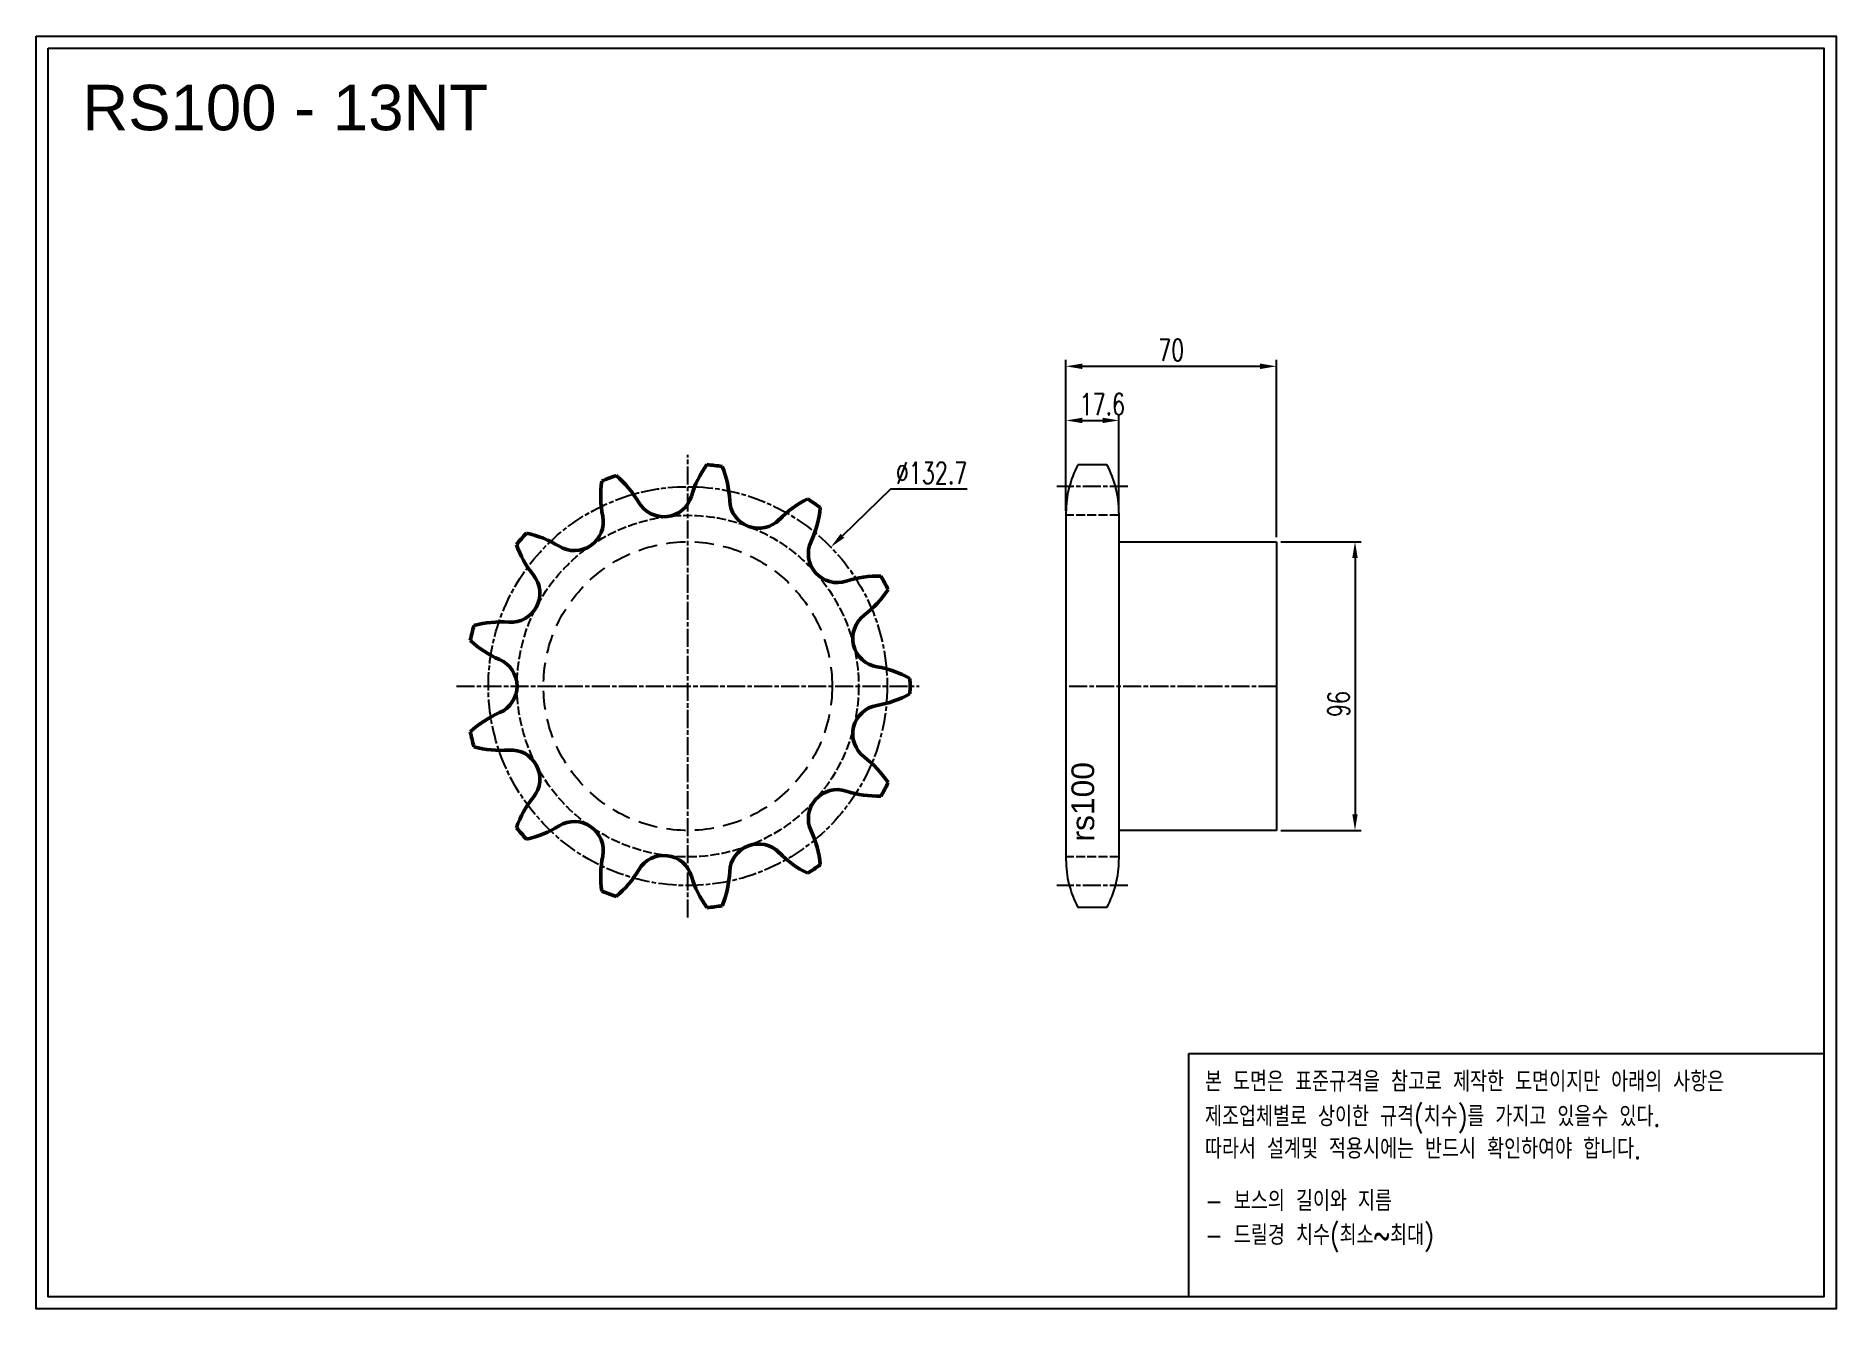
# Model space of a CAD drawing. Header units: millimetres. Extents: x -20016 to -19417, y 15711 to 16134.
import ezdxf

# ---------------------------------------------------------------- set-up
doc = ezdxf.new("R2010")
doc.units = ezdxf.units.MM
for name, pattern in [('AM_ISO02W050', [7.5, 6, -1.5]), ('AM_ISO02W050x2', [3.75, 3, -0.75]), ('AM_ISO08W050', [18, 12, -1.5, 3, -1.5]), ('AM_ISO08W050x2', [9, 6, -0.75, 1.5, -0.75]), ('HIDDEN', [9.525, 6.35, -3.175])]:
    doc.linetypes.add(name, pattern=pattern)
for name, color, linetype, lineweight in [('AM_0N', 7, 'Continuous', 50), ('AM_3N', 6, 'AM_ISO02W050', 25), ('AM_7', 4, 'AM_ISO08W050', 25), ('AM_7N', 4, 'AM_ISO08W050', 25)]:
    doc.layers.add(name, color=color, linetype=linetype, lineweight=lineweight)
doc.layers.add('HL', color=2, linetype='HIDDEN')
doc.layers.add('S-DIM', color=7, linetype='Continuous')
doc.styles.add('HAN', font='ROMANS.shx', dxfattribs={"width": 0.7, "bigfont": 'whgtxt.shx'})
doc.styles.add('HSG', font='SIMPLEX.shx', dxfattribs={"width": 0.7, "bigfont": 'HSG.shx'})
doc.styles.get("Standard").update_dxf_attribs({"font": 'arial.ttf'})
doc.dimstyles.new('APP16', dxfattribs={"dimscale": 3, "dimtxt": 2.4, "dimasz": 1.8, "dimexe": 0.7, "dimexo": 0.5, "dimgap": 0.6, "dimtad": 1, "dimtoh": 1, "dimdec": 1, "dimrnd": 0.01, "dimzin": 9, "dimdsep": 46, "dimtxsty": 'HSG', "dimcen": 0, "dimclrd": 1, "dimclre": 1, "dimclrt": 256, "dimazin": 2, "dimtp": 1, "dimtm": 1, "dimtfac": 0.5, "dimtdec": 1, "dimtofl": 0, "dimtmove": 0, "dimatfit": 3, "dimfxl": 0, "dimtvp": 1, "dimtolj": 2, "dimlwd": -1, "dimlwe": -1, "dimarcsym": 0})

# ---------------------------------------------------------------- blocks, each defined once
blk = doc.blocks.new('*D1')
at = {"layer": 'Defpoints', "color": 0, "transparency": 16777216}
for p in [(-19603.52, 15965.96), (-19603.52, 15869.96), (-19577.37, 15869.96)]:
    blk.add_point(p, dxfattribs=at)
at = {"layer": 'S-DIM', "color": 1, "transparency": 16777216}
for p, q in [((-19602.02, 15965.96), (-19575.27, 15965.96)), ((-19577.37, 15960.56), (-19577.37, 15875.36)), ((-19602.02, 15869.96), (-19575.27, 15869.96))]:
    blk.add_line(p, q, dxfattribs=at)
for points in [[(-19578.27, 15960.56), (-19576.47, 15960.56), (-19577.37, 15965.96)], [(-19578.27, 15875.36), (-19576.47, 15875.36), (-19577.37, 15869.96)]]:
    blk.add_solid(points, dxfattribs=at)
at = {"layer": 'S-DIM', "transparency": 16777216, "insert": (-19582.77, 15912), "char_height": 7.2, "attachment_point": 5, "rotation": 90, "style": 'HSG'}
blk.add_mtext('\\A2;96', dxfattribs=at)
blk = doc.blocks.new('*D2')
at = {"layer": 'Defpoints', "color": 0, "transparency": 16777216}
for p in [(-19655.92, 16006.32), (-19673.52, 15974.77), (-19655.92, 15974.77)]:
    blk.add_point(p, dxfattribs=at)
at = {"layer": 'S-DIM', "color": 1, "transparency": 16777216}
for p, q in [((-19673.52, 15976.27), (-19673.52, 16008.42)), ((-19668.12, 16006.32), (-19661.32, 16006.32)), ((-19655.92, 15976.27), (-19655.92, 16008.42))]:
    blk.add_line(p, q, dxfattribs=at)
for points in [[(-19668.12, 16007.22), (-19668.12, 16005.42), (-19673.52, 16006.32)], [(-19661.32, 16007.22), (-19661.32, 16005.42), (-19655.92, 16006.32)]]:
    blk.add_solid(points, dxfattribs=at)
at = {"layer": 'S-DIM', "transparency": 16777216, "insert": (-19661.43, 16011.72), "char_height": 7.2, "attachment_point": 5, "style": 'HSG'}
blk.add_mtext('\\A2;17.6', dxfattribs=at)
blk = doc.blocks.new('*D3')
at = {"layer": 'Defpoints', "color": 0, "transparency": 16777216}
for p in [(-19603.52, 16024.32), (-19673.52, 15974.77), (-19603.52, 15965.96)]:
    blk.add_point(p, dxfattribs=at)
at = {"layer": 'S-DIM', "color": 1, "transparency": 16777216}
for p, q in [((-19673.52, 15976.27), (-19673.52, 16026.42)), ((-19668.12, 16024.32), (-19608.92, 16024.32)), ((-19603.52, 15967.46), (-19603.52, 16026.42))]:
    blk.add_line(p, q, dxfattribs=at)
for points in [[(-19668.12, 16025.22), (-19668.12, 16023.42), (-19673.52, 16024.32)], [(-19608.92, 16025.22), (-19608.92, 16023.42), (-19603.52, 16024.32)]]:
    blk.add_solid(points, dxfattribs=at)
at = {"layer": 'S-DIM', "transparency": 16777216, "insert": (-19638.52, 16029.72), "char_height": 7.2, "attachment_point": 5, "style": 'HSG'}
blk.add_mtext('\\A2;70', dxfattribs=at)
blk = doc.blocks.new('*D4')
at = {"layer": 'Defpoints', "color": 0, "transparency": 16777216}
for p in [(-19751.73, 15964.19), (-19846.89, 15871.74)]:
    blk.add_point(p, dxfattribs=at)
at = {"layer": 'S-DIM', "color": 1, "transparency": 16777216}
for p, q in [((-19731.91, 15983.45), (-19747.86, 15967.95)), ((-19706.35, 15983.45), (-19731.91, 15983.45))]:
    blk.add_line(p, q, dxfattribs=at)
blk.add_solid([(-19748.49, 15968.6), (-19747.23, 15967.3), (-19751.73, 15964.19)], dxfattribs=at)
at = {"layer": 'S-DIM', "transparency": 16777216, "insert": (-19718.23, 15988.85), "char_height": 7.2, "attachment_point": 5, "style": 'HSG'}
blk.add_mtext('\\A2;∅132.7', dxfattribs=at)
blk = doc.blocks.new('notice1')
at = {"color": 4}
blk.add_lwpolyline([(-22142.12, 1735.9), (-22053.8, 1735.9), (-22053.8, 1702.07), (-22142.12, 1702.07)], close=True, dxfattribs=at)
at = {"color": 4, "style": 'HAN', "width": 0.8}
for s, p in [('본 도면은 표준규격을 참고로 제작한 도면이지만 아래의 사항은', (-22139.9, 1730.62)), ('제조업체별로 상이한 규격(치수)를 가지고 있을수 있다.', (-22139.9, 1725.78)), ('따라서 설계및 적용시에는 반드시 확인하여야 합니다.', (-22139.9, 1721.28)), ('- 보스의 길이와 지름', (-22139.9, 1714.03)), ('- 드릴경 치수(최소~최대)', (-22139.9, 1709.27))]:
    blk.add_text(s, height=2.7949, dxfattribs=at).set_placement(p)

msp = doc.modelspace()

# ---------------------------------------------------------------- linework, layer by layer
for p, q in [((-19659.89, 15991.54), (-19669.54, 15991.54)), ((-19673.52, 15975.64), (-19673.52, 15860.29)), ((-19655.92, 15975.64), (-19655.92, 15860.29)), ((-19655.92, 15965.96), (-19603.52, 15965.96)), ((-19603.52, 15965.96), (-19603.52, 15869.96)), ((-19603.52, 15869.96), (-19655.92, 15869.96)), ((-19659.89, 15844.39), (-19669.54, 15844.39))]:
    msp.add_line(p, q)
for points in [[(-20016.12, 16134.17), (-19417.37, 16134.17), (-19417.37, 15710.81), (-20016.12, 15710.81)], [(-20012.09, 16130.14), (-19421.4, 16130.14), (-19421.4, 15714.84), (-20012.09, 15714.84)]]:
    msp.add_lwpolyline(points, close=True)
for centre, start, end in [((-19639.72, 15975.64), 151.93881, 180), ((-19689.72, 15975.64), 0, 28.06119), ((-19639.72, 15860.29), 180, 208.06119), ((-19689.72, 15860.29), 331.93881, 0)]:
    msp.add_arc(centre, 33.8, start, end)
at = {"layer": 'AM_0N'}
for centre, radius, start, end in [((-19799.31, 15917.96), 73.93, 108.80047, 112.73799), ((-19845.2, 15961.7), 34.29, 30.38462, 49.95899), ((-19765.23, 15971.41), 34.29, 143.88716, 163.46154), ((-19799.31, 15917.96), 73.93, 81.10816, 85.04568), ((-19819.62, 15978.01), 34.29, 2.69231, 22.26668), ((-19793.97, 15981.13), 34.29, 171.57947, 191.15385), ((-19807.32, 15983.91), 9.62, 210.38462, 343.46154), ((-19775.76, 15980.08), 9.62, 182.69231, 315.76923), ((-19744.29, 15949.45), 34.29, 116.19485, 135.76923), ((-19799.31, 15917.96), 73.93, 53.41586, 57.35338), ((-19789.39, 15980.57), 34.29, 335, 354.57438), ((-19799.31, 15917.96), 73.93, 136.49278, 140.4303), ((-19860.27, 15935.36), 34.29, 58.07692, 77.6513), ((-19837.05, 15972.63), 9.62, 238.07692, 11.15385), ((-19823.94, 15976.38), 34.29, 199.27178, 218.84615), ((-19749.59, 15962.01), 9.62, 155, 288.07692), ((-19858.13, 15948.83), 9.62, 265.76923, 38.84615), ((-19735.96, 15920.27), 34.29, 88.50255, 108.07692), ((-19799.31, 15917.96), 73.93, 25.72355, 29.66107), ((-19761.43, 15968.79), 34.29, 307.30769, 326.88207), ((-19861.37, 15905.04), 34.29, 85.76923, 105.34361), ((-19734.81, 15933.86), 9.62, 127.30769, 260.38462), ((-19799.31, 15917.96), 73.93, 164.18509, 168.12261), ((-19848.26, 15958.24), 34.29, 226.96409, 246.53846), ((-19865.74, 15917.96), 9.62, 293.46154, 66.53846), ((-19742.15, 15890.57), 34.29, 60.81024, 80.38462), ((-19742.15, 15945.36), 34.29, 279.61538, 299.18976), ((-19799.31, 15917.96), 73.93, 358.03124, 1.96876), ((-19848.26, 15877.68), 34.29, 113.46154, 133.03591), ((-19734.81, 15902.07), 9.62, 99.61538, 232.69231), ((-19799.31, 15917.96), 73.93, 191.87739, 195.81491), ((-19861.37, 15930.88), 34.29, 254.65639, 274.23077), ((-19858.13, 15887.09), 9.62, 321.15385, 94.23077), ((-19761.43, 15867.14), 34.29, 33.11793, 52.69231), ((-19799.31, 15917.96), 73.93, 330.33893, 334.27645), ((-19823.94, 15859.55), 34.29, 141.15385, 160.72822), ((-19749.59, 15873.91), 9.62, 71.92308, 205), ((-19735.96, 15915.65), 34.29, 251.92308, 271.49745), ((-19799.31, 15917.96), 73.93, 219.5697, 223.50722), ((-19860.27, 15900.56), 34.29, 282.3487, 301.92308), ((-19837.05, 15863.29), 9.62, 348.84615, 121.92308), ((-19789.39, 15855.35), 34.29, 5.42562, 25), ((-19793.97, 15854.8), 34.29, 168.84615, 188.42053), ((-19807.32, 15852.02), 9.62, 16.53846, 149.61538), ((-19775.76, 15855.85), 9.62, 44.23077, 177.30769), ((-19744.29, 15886.48), 34.29, 224.23077, 243.80515), ((-19845.2, 15874.23), 34.29, 310.04101, 329.61538), ((-19819.62, 15857.91), 34.29, 337.73332, 357.30769), ((-19799.31, 15917.96), 73.93, 302.64662, 306.58414), ((-19799.31, 15917.96), 73.93, 247.26201, 251.19953), ((-19765.23, 15864.52), 34.29, 196.53846, 216.11284), ((-19799.31, 15917.96), 73.93, 274.95432, 278.89184)]:
    msp.add_arc(centre, radius, start, end, dxfattribs=at)
at = {"layer": 'AM_3N', "linetype": 'AM_ISO02W050x2'}
for p, q in [((-19655.92, 15974.77), (-19673.52, 15974.77)), ((-19655.92, 15861.15), (-19673.52, 15861.15))]:
    msp.add_line(p, q, dxfattribs=at)
msp.add_circle((-19799.31, 15917.96), 56.81, dxfattribs=at)
at = {"layer": 'AM_7', "linetype": 'AM_ISO08W050x2'}
for p, q in [((-19652.92, 15984.3), (-19676.52, 15984.3)), ((-19672.46, 15917.96), (-19603.52, 15917.96)), ((-19652.92, 15851.63), (-19676.52, 15851.63))]:
    msp.add_line(p, q, dxfattribs=at)
msp.add_circle((-19799.31, 15917.96), 66.33, dxfattribs=at)
at = {"layer": 'AM_7N', "linetype": 'AM_ISO08W050x2'}
for p, q in [((-19799.31, 15841.03), (-19799.31, 15994.9)), ((-19876.25, 15917.96), (-19722.38, 15917.96))]:
    msp.add_line(p, q, dxfattribs=at)
at = {"layer": 'HL'}
msp.add_circle((-19799.31, 15917.96), 48, dxfattribs=at)

# ---------------------------------------------------------------- block references
at = {"xscale": 2.3911759872, "yscale": 2.3911759872, "zscale": 2.3911759872}
msp.add_blockref('notice1', (33313.11, 11644.9), dxfattribs=at)

# ---------------------------------------------------------------- texts
msp.add_text('RS100 - 13NT', height=15.12).set_placement((-20000.7, 16102.82))
at = {"insert": (-19671.69, 15866.28), "char_height": 7.56, "width": 32.5046, "attachment_point": 1, "rotation": 90}
msp.add_mtext('rs100', dxfattribs=at)

# ---------------------------------------------------------------- dimensions: what is measured, and where the dimension line sits
at = {"layer": 'S-DIM'}
dim = msp.add_linear_dim(base=(-19603.52, 16024.32), p1=(-19673.52, 15974.77), p2=(-19603.52, 15965.96), dimstyle='APP16', dxfattribs=at)
dim.commit()
dim.dimension.update_dxf_attribs({"geometry": '*D3', "text_midpoint": (-19638.52, 16029.72)})
dim = msp.add_linear_dim(base=(-19655.92, 16006.32), p1=(-19673.52, 15974.77), p2=(-19655.92, 15974.77), dimstyle='APP16', dxfattribs=at)
dim.commit()
dim.dimension.update_dxf_attribs({"geometry": '*D2', "text_midpoint": (-19661.43, 16006.32), "dimtype": 128})
dim = msp.add_diameter_dim_2p(p1=(-19846.89, 15871.74), p2=(-19751.73, 15964.19), dimstyle='APP16', dxfattribs=at)
dim.commit()
dim.dimension.update_dxf_attribs({"geometry": '*D4', "text_midpoint": (-19718.23, 15983.45), "dimtype": 131})
dim = msp.add_linear_dim(base=(-19577.37, 15869.96), p1=(-19603.52, 15965.96), p2=(-19603.52, 15869.96), angle=90, dimstyle='APP16', dxfattribs=at)
dim.commit()
dim.dimension.update_dxf_attribs({"geometry": '*D1', "text_midpoint": (-19577.37, 15912), "dimtype": 128})

doc.saveas('drawing.dxf')
